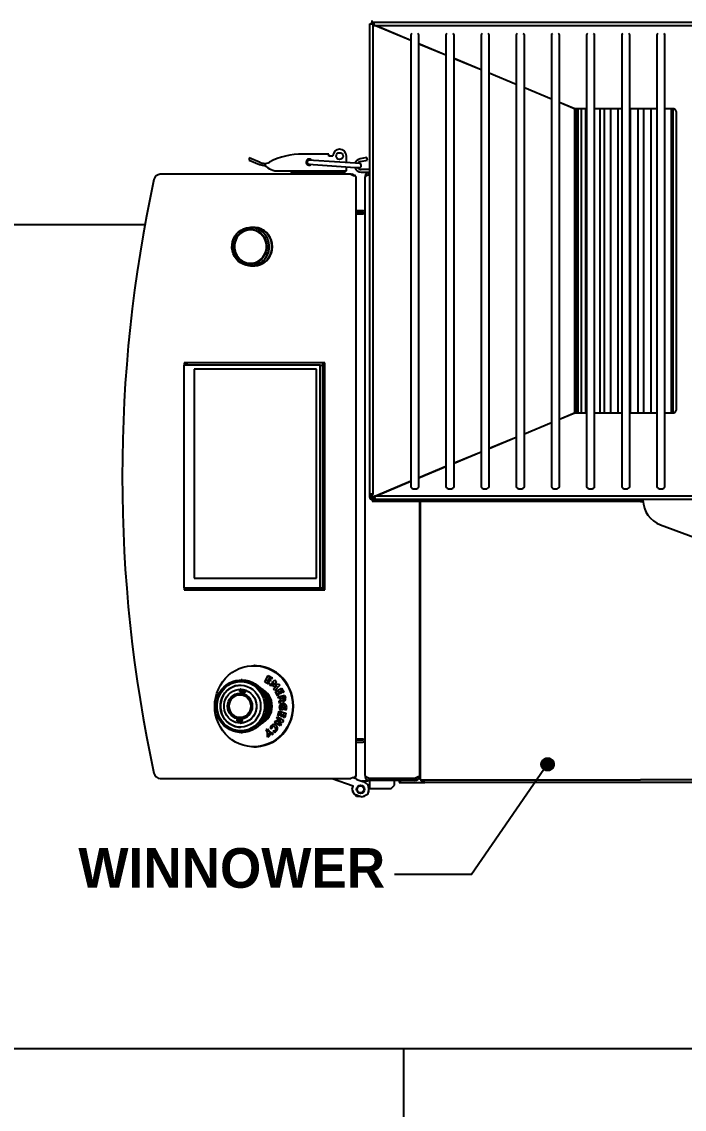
# Model space of a CAD drawing. Header units: millimetres. Extents: x 933584 to 974011, y 4545988 to 4553664.
# Drawn here: x 954609.2 to 954658.2, y 4549623.2 to 4549703.6 of the extents above; entities that cross this region are included whole.
import ezdxf

# ---------------------------------------------------------------- set-up
doc = ezdxf.new("R2010")
doc.units = ezdxf.units.MM
doc.linetypes.add('HIDDEN', pattern=[9.525, 6.35, -3.175])
doc.layers.get('0').update_dxf_attribs({"color": 255})
for name, color, linetype in [('0-HSL-SLD', 252, 'Continuous'), ('0-LNS-VLF', 11, 'Continuous'), ('0-TXT-NRS', 6, 'Continuous')]:
    doc.layers.add(name, color=color, linetype=linetype)
doc.styles.add('Century Gothic_B_3', font='GOTHICB.TTF', dxfattribs={"height": 4})

# ---------------------------------------------------------------- blocks, each defined once
blk = doc.blocks.new('cbxcbb')
at = {"layer": '0-HSL-SLD', "linetype": 'Continuous'}
for p, q in [((954550.502, 4547688.64), (954618.295, 4547688.64)), ((953983.846, 4547627.68), (954672.501, 4547627.68)), ((954637.44, 4547566.72), (954637.44, 4547627.68))]:
    blk.add_line(p, q, dxfattribs=at)

msp = doc.modelspace()

# ---------------------------------------------------------------- hatches: boundary and pattern name
at = {"layer": '0-LNS-VLF', "linetype": 'HIDDEN', "ltscale": 0.5}
h = msp.add_hatch(color=256, dxfattribs=at)
h.dxf.hatch_style = 1
edge = h.paths.add_edge_path()
edge.add_arc((954648.067, 4549648.704), 0.467, 0, 360)

# ---------------------------------------------------------------- linework, layer by layer
at = {"layer": '0-LNS-VLF', "ltscale": 0.5}
msp.add_lwpolyline([(954648.067, 4549648.704), (954642.439, 4549640.564), (954636.747, 4549640.564)], dxfattribs=at)
at = {"layer": '0-LNS-VLF', "linetype": 'HIDDEN', "ltscale": 0.5}
msp.add_circle((954648.067, 4549648.704), 0.467, dxfattribs=at)
at = {"layer": '0-TXT-NRS'}
for p, q in [((954635.038, 4549703.605), (954635.038, 4549703.485)), ((954635.038, 4549703.605), (954635.236, 4549703.605)), ((954635.097, 4549703.605), (954635.097, 4549703.729)), ((954635.236, 4549703.605), (954672.349, 4549703.605)), ((954634.892, 4549703.455), (954634.892, 4549668.455)), ((954634.892, 4549703.455), (954634.917, 4549703.455)), ((954634.917, 4549703.484), (954635.167, 4549703.484)), ((954634.917, 4549668.685), (954634.917, 4549703.484)), ((954635.038, 4549703.485), (954635.22, 4549703.485)), ((954635.097, 4549703.484), (954635.097, 4549703.485)), ((954635.167, 4549668.685), (954635.167, 4549703.484)), ((954635.22, 4549703.455), (954635.167, 4549703.455)), ((954635.223, 4549703.402), (954635.167, 4549703.426)), ((954635.167, 4549703.426), (954635.223, 4549703.402)), ((954635.236, 4549703.355), (954672.349, 4549703.355)), ((954637.947, 4549702.265), (954635.337, 4549703.355)), ((954635.337, 4549703.355), (954637.947, 4549702.267)), ((954636.782, 4549702.752), (954636.782, 4549702.753)), ((954637.947, 4549702.67), (954637.947, 4549669.239)), ((954638.547, 4549669.239), (954638.547, 4549702.67)), ((954638.547, 4549702.017), (954640.547, 4549701.184)), ((954640.547, 4549701.18), (954638.547, 4549702.015)), ((954638.582, 4549702.003), (954638.582, 4549702)), ((954638.587, 4549702.001), (954638.587, 4549701.998)), ((954638.647, 4549701.976), (954638.647, 4549701.973)), ((954640.547, 4549702.67), (954640.547, 4549669.239)), ((954641.147, 4549669.239), (954641.147, 4549702.67)), ((954643.147, 4549702.67), (954643.147, 4549669.239)), ((954643.747, 4549669.239), (954643.747, 4549702.67)), ((954645.747, 4549702.67), (954645.747, 4549669.239)), ((954646.347, 4549669.239), (954646.347, 4549702.67)), ((954648.347, 4549702.67), (954648.347, 4549669.239)), ((954648.947, 4549669.239), (954648.947, 4549702.67)), ((954650.947, 4549702.67), (954650.947, 4549669.239)), ((954651.547, 4549669.239), (954651.547, 4549702.67)), ((954653.547, 4549702.67), (954653.547, 4549669.239)), ((954654.147, 4549669.239), (954654.147, 4549702.67)), ((954656.147, 4549702.67), (954656.147, 4549669.239)), ((954656.747, 4549669.239), (954656.747, 4549702.67)), ((954641.147, 4549700.934), (954643.147, 4549700.101)), ((954643.147, 4549700.095), (954641.147, 4549700.93)), ((954642.087, 4549700.542), (954642.087, 4549700.537)), ((954642.337, 4549700.433), (954642.337, 4549700.438)), ((954643.747, 4549699.851), (954645.747, 4549699.017)), ((954645.747, 4549699.01), (954643.747, 4549699.845)), ((954646.347, 4549698.767), (954648.347, 4549697.934)), ((954648.347, 4549697.925), (954646.347, 4549698.759)), ((954648.947, 4549697.684), (954650.097, 4549697.205)), ((954650.072, 4549697.205), (954648.947, 4549697.674)), ((954649.851, 4549697.297), (954649.854, 4549697.306)), ((954649.868, 4549697.3), (954649.868, 4549697.29)), ((954649.906, 4549697.274), (954649.906, 4549697.285)), ((954650.004, 4549697.233), (954650.004, 4549697.243)), ((954650.072, 4549674.705), (954650.072, 4549697.205)), ((954650.947, 4549697.205), (954650.097, 4549697.205)), ((954650.158, 4549697.205), (954650.158, 4549674.705)), ((954650.316, 4549674.705), (954650.316, 4549697.205)), ((954650.564, 4549674.705), (954650.564, 4549697.205)), ((954650.862, 4549697.205), (954650.862, 4549674.705)), ((954653.547, 4549697.205), (954651.547, 4549697.205)), ((954651.922, 4549697.205), (954651.922, 4549674.705)), ((954652.272, 4549674.705), (954652.272, 4549697.205)), ((954652.749, 4549674.705), (954652.749, 4549697.205)), ((954653.253, 4549697.205), (954653.253, 4549674.705)), ((954656.147, 4549697.205), (954654.147, 4549697.205)), ((954654.198, 4549674.705), (954654.198, 4549697.205)), ((954654.746, 4549697.205), (954654.746, 4549674.705)), ((954655.178, 4549674.705), (954655.178, 4549697.205)), ((954655.732, 4549674.705), (954655.732, 4549697.205)), ((954657.288, 4549697.205), (954656.747, 4549697.205)), ((954657.229, 4549674.705), (954657.229, 4549697.205)), ((954657.364, 4549674.716), (954657.364, 4549697.195)), ((954657.597, 4549674.935), (954657.597, 4549696.974)), ((954631.888, 4549693.855), (954629.959, 4549693.855)), ((954631.888, 4549693.705), (954631.888, 4549693.855)), ((954625.988, 4549693.576), (954625.988, 4549693.413)), ((954626.812, 4549693.226), (954625.988, 4549693.576)), ((954625.988, 4549693.413), (954626.754, 4549693.088)), ((954630.428, 4549693.105), (954630.727, 4549693.084)), ((954630.748, 4549693.383), (954630.449, 4549693.404)), ((954630.727, 4549693.084), (954633.829, 4549692.867)), ((954633.85, 4549693.167), (954630.748, 4549693.383)), ((954632.188, 4549693.705), (954631.888, 4549693.705)), ((954633.188, 4549693.213), (954633.188, 4549693.705)), ((954634.149, 4549693.146), (954633.85, 4549693.167)), ((954634.703, 4549693.586), (954634.202, 4549693.497)), ((954634.236, 4549693.3), (954634.738, 4549693.389)), ((954634.738, 4549693.389), (954634.703, 4549693.586)), ((954633.504, 4549692.355), (954619.426, 4549692.355)), ((954627.511, 4549692.766), (954627.751, 4549692.666)), ((954628.058, 4549692.605), (954633.188, 4549692.605)), ((954629.088, 4549692.605), (954629.088, 4549692.505)), ((954629.088, 4549692.505), (954632.988, 4549692.505)), ((954633.188, 4549692.605), (954633.188, 4549692.912)), ((954633.546, 4549692.355), (954633.504, 4549692.355)), ((954633.546, 4549692.355), (954633.587, 4549692.355)), ((954633.546, 4549692.355), (954633.586, 4549692.326)), ((954633.829, 4549692.867), (954634.128, 4549692.846)), ((954634.892, 4549692.705), (954634.288, 4549692.705)), ((954634.288, 4549692.505), (954634.887, 4549692.505)), ((954634.887, 4549692.355), (954634.887, 4549692.505)), ((954634.892, 4549692.505), (954634.887, 4549692.505)), ((954634.892, 4549692.355), (954634.887, 4549692.355)), ((954634.892, 4549692.348), (954634.887, 4549692.348)), ((954633.855, 4549692.205), (954633.887, 4549692.205)), ((954633.887, 4549692.156), (954633.887, 4549692.205)), ((954633.887, 4549692.156), (954633.887, 4549647.854)), ((954634.587, 4549692.205), (954634.631, 4549692.205)), ((954634.587, 4549692.205), (954634.587, 4549692.134)), ((954634.587, 4549647.875), (954634.587, 4549692.134)), ((954634.437, 4549689.655), (954633.887, 4549689.655)), ((954634.437, 4549689.505), (954633.887, 4549689.505)), ((954633.887, 4549689.434), (954634.437, 4549689.434)), ((954634.587, 4549689.434), (954634.437, 4549689.434)), ((954626.318, 4549688.43), (954626.093, 4549688.43)), ((954626.093, 4549685.58), (954626.318, 4549685.58)), ((954621.161, 4549678.24), (954621.161, 4549661.77)), ((954631.254, 4549678.24), (954621.161, 4549678.24)), ((954631.582, 4549678.405), (954621.2, 4549678.405)), ((954621.2, 4549678.405), (954621.2, 4549678.24)), ((954621.242, 4549678.405), (954621.242, 4549678.24)), ((954621.251, 4549678.405), (954621.251, 4549678.24)), ((954621.386, 4549678.405), (954621.386, 4549678.24)), ((954621.93, 4549677.94), (954621.93, 4549662.47)), ((954630.966, 4549677.94), (954621.93, 4549677.94)), ((954621.933, 4549677.94), (954621.933, 4549662.47)), ((954630.966, 4549662.47), (954630.966, 4549677.94)), ((954631.254, 4549661.77), (954631.254, 4549678.24)), ((954631.254, 4549678.24), (954631.447, 4549678.24)), ((954631.447, 4549661.77), (954631.447, 4549678.24)), ((954631.479, 4549661.605), (954631.479, 4549678.405)), ((954631.507, 4549661.605), (954631.507, 4549678.405)), ((954631.52, 4549661.605), (954631.52, 4549678.405)), ((954631.582, 4549661.605), (954631.582, 4549678.405)), ((954648.947, 4549674.235), (954650.072, 4549674.705)), ((954650.097, 4549674.705), (954648.947, 4549674.226)), ((954649.854, 4549674.603), (954649.851, 4549674.613)), ((954649.868, 4549674.62), (954649.868, 4549674.609)), ((954649.906, 4549674.625), (954649.906, 4549674.635)), ((954650.004, 4549674.666), (954650.004, 4549674.676)), ((954650.097, 4549674.705), (954650.947, 4549674.705)), ((954651.547, 4549674.705), (954653.547, 4549674.705)), ((954654.147, 4549674.705), (954656.147, 4549674.705)), ((954656.747, 4549674.705), (954657.288, 4549674.705)), ((954646.347, 4549673.15), (954648.347, 4549673.985)), ((954648.347, 4549673.976), (954646.347, 4549673.142)), ((954643.747, 4549672.065), (954645.747, 4549672.9)), ((954645.747, 4549672.892), (954643.747, 4549672.059)), ((954641.147, 4549670.98), (954643.147, 4549671.815)), ((954643.147, 4549671.809), (954641.147, 4549670.976)), ((954642.087, 4549671.372), (954642.087, 4549671.367)), ((954642.337, 4549671.471), (954642.337, 4549671.476)), ((954638.547, 4549669.895), (954640.547, 4549670.729)), ((954640.547, 4549670.726), (954638.547, 4549669.892)), ((954638.587, 4549669.911), (954638.587, 4549669.909)), ((954638.647, 4549669.936), (954638.647, 4549669.934)), ((954635.337, 4549668.555), (954637.947, 4549669.644)), ((954637.947, 4549669.642), (954635.337, 4549668.555)), ((954634.892, 4549668.455), (954634.918, 4549668.455)), ((954635.167, 4549668.685), (954634.917, 4549668.685)), ((954634.917, 4549668.475), (954634.917, 4549668.685)), ((954635.037, 4549668.475), (954635.037, 4549668.685)), ((954635.037, 4549668.665), (954635.047, 4549668.665)), ((954635.041, 4549668.455), (954635.097, 4549668.455)), ((954635.047, 4549668.665), (954635.047, 4549668.685)), ((954635.047, 4549668.665), (954635.167, 4549668.665)), ((954635.087, 4549668.425), (954635.087, 4549668.305)), ((954635.279, 4549668.425), (954635.087, 4549668.425)), ((954635.295, 4549668.305), (954635.087, 4549668.305)), ((954635.097, 4549668.665), (954635.097, 4549668.455)), ((954635.097, 4549668.455), (954635.277, 4549668.53)), ((954635.277, 4549668.53), (954635.097, 4549668.455)), ((954635.097, 4549668.455), (954635.097, 4549668.425)), ((954635.097, 4549668.455), (954635.277, 4549668.455)), ((954635.097, 4549668.305), (954635.097, 4549668.181)), ((954635.097, 4549668.181), (954655.121, 4549668.181)), ((954635.167, 4549668.665), (954635.167, 4549668.685)), ((954635.277, 4549668.435), (954635.277, 4549668.555)), ((954635.295, 4549668.555), (954635.277, 4549668.555)), ((954635.279, 4549668.435), (954635.277, 4549668.435)), ((954635.277, 4549668.435), (954635.277, 4549668.425)), ((954672.339, 4549668.555), (954635.295, 4549668.555)), ((954672.339, 4549668.305), (954635.295, 4549668.305)), ((954638.587, 4549668.181), (954638.587, 4549648.855)), ((954638.647, 4549668.181), (954638.647, 4549647.555)), ((954650.72, 4549668.155), (954650.531, 4549668.181)), ((954650.772, 4549668.155), (954650.585, 4549668.181)), ((954654.947, 4549668.155), (954650.72, 4549668.155)), ((954651.012, 4549668.181), (954651.012, 4549668.155)), ((954652.512, 4549668.155), (954652.512, 4549668.181)), ((954654.947, 4549668.155), (954655.123, 4549668.155)), ((954656.422, 4549666.429), (954661.157, 4549664.674)), ((954621.161, 4549661.77), (954631.254, 4549661.77)), ((954621.2, 4549661.77), (954621.2, 4549661.605)), ((954621.242, 4549661.77), (954621.242, 4549661.605)), ((954621.251, 4549661.77), (954621.251, 4549661.605)), ((954621.386, 4549661.77), (954621.386, 4549661.605)), ((954621.93, 4549662.47), (954630.966, 4549662.47)), ((954626.384, 4549661.605), (954626.384, 4549661.77)), ((954626.853, 4549661.605), (954626.853, 4549661.77)), ((954627.922, 4549661.77), (954627.922, 4549661.605)), ((954629.22, 4549661.605), (954629.22, 4549661.77)), ((954629.689, 4549661.605), (954629.689, 4549661.77)), ((954630.47, 4549661.77), (954630.47, 4549661.605)), ((954631.254, 4549661.77), (954631.447, 4549661.77)), ((954621.2, 4549661.605), (954631.582, 4549661.605)), ((954626.391, 4549656.005), (954626.336, 4549656.005)), ((954627.151, 4549654.81), (954627.409, 4549655.274)), ((954627.154, 4549654.81), (954627.411, 4549655.273)), ((954627.409, 4549655.274), (954627.711, 4549655.093)), ((954625.47, 4549654.945), (954625.399, 4549654.945)), ((954627.453, 4549654.629), (954627.151, 4549654.81)), ((954627.151, 4549654.81), (954627.154, 4549654.81)), ((954627.454, 4549654.63), (954627.154, 4549654.81)), ((954627.376, 4549654.948), (954627.312, 4549654.832)), ((954627.312, 4549654.832), (954627.502, 4549654.717)), ((954627.553, 4549654.841), (954627.376, 4549654.948)), ((954627.376, 4549654.948), (954627.379, 4549654.948)), ((954627.554, 4549654.843), (954627.379, 4549654.948)), ((954627.471, 4549655.119), (954627.425, 4549655.037)), ((954627.425, 4549655.037), (954627.603, 4549654.93)), ((954627.502, 4549654.717), (954627.453, 4549654.629)), ((954627.661, 4549655.004), (954627.471, 4549655.119)), ((954627.471, 4549655.119), (954627.474, 4549655.119)), ((954627.662, 4549655.006), (954627.474, 4549655.119)), ((954627.517, 4549654.572), (954627.892, 4549654.949)), ((954627.6, 4549654.483), (954627.517, 4549654.572)), ((954627.517, 4549654.572), (954627.52, 4549654.572)), ((954627.52, 4549654.572), (954627.893, 4549654.947)), ((954627.602, 4549654.484), (954627.52, 4549654.572)), ((954627.603, 4549654.93), (954627.553, 4549654.841)), ((954627.847, 4549654.732), (954627.6, 4549654.483)), ((954627.711, 4549655.093), (954627.661, 4549655.004)), ((954627.753, 4549654.497), (954627.847, 4549654.732)), ((954627.816, 4549654.429), (954627.753, 4549654.497)), ((954627.753, 4549654.497), (954627.755, 4549654.497)), ((954627.755, 4549654.497), (954627.85, 4549654.732)), ((954627.818, 4549654.43), (954627.755, 4549654.497)), ((954627.797, 4549654.271), (954628.044, 4549654.52)), ((954627.8, 4549654.271), (954628.047, 4549654.52)), ((954628.044, 4549654.52), (954627.816, 4549654.429)), ((954627.847, 4549654.732), (954627.85, 4549654.732)), ((954628.261, 4549654.553), (954627.886, 4549654.175)), ((954627.994, 4549654.839), (954627.889, 4549654.563)), ((954627.889, 4549654.563), (954628.157, 4549654.664)), ((954627.889, 4549654.563), (954627.892, 4549654.563)), ((954627.892, 4549654.949), (954627.994, 4549654.839)), ((954627.892, 4549654.563), (954628.158, 4549654.663)), ((954628.044, 4549654.52), (954628.047, 4549654.52)), ((954628.157, 4549654.664), (954628.261, 4549654.553)), ((954625.273, 4549654.207), (954625.284, 4549654.088)), ((954625.297, 4549654.088), (954625.284, 4549654.088)), ((954625.32, 4549653.955), (954625.312, 4549653.955)), ((954625.347, 4549654.255), (954625.336, 4549654.255)), ((954625.397, 4549654.213), (954625.383, 4549654.213)), ((954625.592, 4549654.019), (954625.736, 4549654.09)), ((954625.602, 4549654.068), (954625.592, 4549654.019)), ((954625.603, 4549654.019), (954625.592, 4549654.019)), ((954625.736, 4549654.09), (954625.628, 4549654.185)), ((954625.628, 4549654.185), (954625.642, 4549654.185)), ((954625.75, 4549654.09), (954625.642, 4549654.185)), ((954625.659, 4549654.045), (954625.75, 4549654.09)), ((954625.736, 4549654.09), (954625.75, 4549654.09)), ((954627.886, 4549654.175), (954627.797, 4549654.271)), ((954627.797, 4549654.271), (954627.8, 4549654.271)), ((954627.888, 4549654.177), (954627.8, 4549654.271)), ((954627.941, 4549654.096), (954628.394, 4549654.35)), ((954628.103, 4549653.782), (954627.941, 4549654.096)), ((954627.941, 4549654.096), (954627.943, 4549654.096)), ((954627.943, 4549654.096), (954628.394, 4549654.349)), ((954628.105, 4549653.783), (954627.943, 4549654.096)), ((954628.204, 4549654.094), (954628.086, 4549654.028)), ((954628.086, 4549654.028), (954628.188, 4549653.83)), ((954628.188, 4549653.83), (954628.103, 4549653.782)), ((954628.134, 4549653.693), (954628.633, 4549653.824)), ((954628.166, 4549653.563), (954628.134, 4549653.693)), ((954628.134, 4549653.693), (954628.137, 4549653.693)), ((954628.137, 4549653.693), (954628.633, 4549653.824)), ((954628.168, 4549653.564), (954628.137, 4549653.693)), ((954628.3, 4549653.91), (954628.204, 4549654.094)), ((954628.204, 4549654.094), (954628.207, 4549654.094)), ((954628.302, 4549653.911), (954628.207, 4549654.094)), ((954628.368, 4549654.186), (954628.29, 4549654.142)), ((954628.29, 4549654.142), (954628.385, 4549653.958)), ((954628.385, 4549653.958), (954628.3, 4549653.91)), ((954628.471, 4549653.988), (954628.368, 4549654.186)), ((954628.368, 4549654.186), (954628.371, 4549654.186)), ((954628.473, 4549653.989), (954628.371, 4549654.186)), ((954628.394, 4549654.35), (954628.556, 4549654.036)), ((954628.441, 4549653.636), (954628.573, 4549653.67)), ((954628.45, 4549653.6), (954628.441, 4549653.636)), ((954628.556, 4549654.036), (954628.471, 4549653.988)), ((954628.583, 4549653.628), (954628.573, 4549653.67)), ((954628.575, 4549653.67), (954628.573, 4549653.67)), ((954628.575, 4549653.67), (954628.586, 4549653.628)), ((954628.633, 4549653.824), (954628.684, 4549653.616)), ((954628.349, 4549653.612), (954628.166, 4549653.563)), ((954628.212, 4549653.371), (954628.361, 4549653.563)), ((954628.25, 4549653.215), (954628.212, 4549653.371)), ((954628.212, 4549653.371), (954628.215, 4549653.371)), ((954628.215, 4549653.371), (954628.364, 4549653.563)), ((954628.252, 4549653.218), (954628.215, 4549653.371)), ((954628.226, 4549652.934), (954628.229, 4549652.934)), ((954628.421, 4549653.445), (954628.25, 4549653.215)), ((954628.318, 4549652.862), (954628.422, 4549652.86)), ((954628.361, 4549653.563), (954628.349, 4549653.612)), ((954628.349, 4549653.612), (954628.352, 4549653.612)), ((954628.364, 4549653.563), (954628.352, 4549653.612)), ((954628.361, 4549653.563), (954628.364, 4549653.563)), ((954628.421, 4549653.445), (954628.424, 4549653.445)), ((954628.422, 4549652.86), (954628.424, 4549652.962)), ((954628.422, 4549652.86), (954628.424, 4549652.86)), ((954628.424, 4549652.962), (954628.522, 4549652.96)), ((954628.427, 4549652.962), (954628.424, 4549652.86)), ((954628.502, 4549653.063), (954628.505, 4549653.063)), ((954628.522, 4549652.96), (954628.517, 4549652.728)), ((954628.519, 4549653.515), (954628.521, 4549653.515)), ((954628.549, 4549653.518), (954628.546, 4549653.518)), ((954628.594, 4549653.563), (954628.591, 4549653.563)), ((954628.631, 4549653.014), (954628.634, 4549653.014)), ((954628.672, 4549652.901), (954628.675, 4549652.901)), ((954625.166, 4549652.067), (954625.03, 4549652)), ((954625.164, 4549652.022), (954625.173, 4549652.066)), ((954625.172, 4549652.022), (954625.164, 4549652.022)), ((954625.312, 4549652.055), (954625.32, 4549652.055)), ((954628.031, 4549652.098), (954628.091, 4549652.207)), ((954628.342, 4549651.91), (954628.031, 4549652.098)), ((954628.031, 4549652.098), (954628.033, 4549652.098)), ((954628.033, 4549652.098), (954628.094, 4549652.206)), ((954628.345, 4549651.91), (954628.033, 4549652.098)), ((954628.091, 4549652.207), (954628.538, 4549651.938)), ((954628.126, 4549652.285), (954628.219, 4549652.634)), ((954628.218, 4549652.259), (954628.126, 4549652.285)), ((954628.126, 4549652.285), (954628.129, 4549652.285)), ((954628.129, 4549652.285), (954628.222, 4549652.633)), ((954628.218, 4549652.259), (954628.129, 4549652.285)), ((954628.277, 4549652.477), (954628.218, 4549652.259)), ((954628.219, 4549652.634), (954628.718, 4549652.489)), ((954628.517, 4549652.728), (954628.262, 4549652.734)), ((954628.262, 4549652.734), (954628.265, 4549652.734)), ((954628.517, 4549652.728), (954628.265, 4549652.734)), ((954628.408, 4549652.439), (954628.277, 4549652.477)), ((954628.277, 4549652.477), (954628.279, 4549652.477)), ((954628.411, 4549652.439), (954628.279, 4549652.477)), ((954628.355, 4549652.241), (954628.408, 4549652.439)), ((954628.447, 4549652.214), (954628.355, 4549652.241)), ((954628.355, 4549652.241), (954628.357, 4549652.241)), ((954628.357, 4549652.241), (954628.411, 4549652.439)), ((954628.447, 4549652.215), (954628.357, 4549652.241)), ((954628.408, 4549652.439), (954628.411, 4549652.439)), ((954628.5, 4549652.412), (954628.447, 4549652.214)), ((954628.592, 4549652.385), (954628.5, 4549652.412)), ((954628.5, 4549652.412), (954628.503, 4549652.412)), ((954628.594, 4549652.385), (954628.503, 4549652.412)), ((954628.533, 4549652.167), (954628.592, 4549652.385)), ((954628.625, 4549652.14), (954628.533, 4549652.167)), ((954628.533, 4549652.167), (954628.536, 4549652.167)), ((954628.536, 4549652.167), (954628.594, 4549652.385)), ((954628.625, 4549652.141), (954628.536, 4549652.167)), ((954628.592, 4549652.385), (954628.594, 4549652.385)), ((954628.603, 4549652.726), (954628.603, 4549652.738)), ((954628.603, 4549652.738), (954628.606, 4549652.738)), ((954628.722, 4549652.723), (954628.603, 4549652.726)), ((954628.603, 4549652.726), (954628.605, 4549652.726)), ((954628.605, 4549652.726), (954628.606, 4549652.738)), ((954628.724, 4549652.723), (954628.605, 4549652.726)), ((954628.718, 4549652.489), (954628.625, 4549652.14)), ((954628.645, 4549652.8), (954628.647, 4549652.8)), ((954625.03, 4549652), (954625.138, 4549651.905)), ((954625.336, 4549651.755), (954625.347, 4549651.755)), ((954625.383, 4549651.877), (954625.397, 4549651.877)), ((954625.493, 4549651.883), (954625.482, 4549652.002)), ((954625.492, 4549652.002), (954625.482, 4549652.002)), ((954625.507, 4549651.883), (954625.493, 4549651.883)), ((954625.507, 4549651.883), (954625.503, 4549651.924)), ((954627.248, 4549651.26), (954627.359, 4549651.328)), ((954627.358, 4549651.066), (954627.248, 4549651.26)), ((954627.248, 4549651.26), (954627.25, 4549651.26)), ((954627.25, 4549651.26), (954627.36, 4549651.327)), ((954627.361, 4549651.066), (954627.25, 4549651.26)), ((954627.359, 4549651.328), (954627.466, 4549651.14)), ((954627.634, 4549651.319), (954627.549, 4549651.409)), ((954627.551, 4549651.409), (954627.549, 4549651.409)), ((954627.551, 4549651.409), (954627.636, 4549651.32)), ((954627.578, 4549651.483), (954627.581, 4549651.483)), ((954627.642, 4549651.327), (954627.634, 4549651.319)), ((954627.641, 4549651.569), (954627.644, 4549651.569)), ((954627.785, 4549651.517), (954627.788, 4549651.517)), ((954627.871, 4549651.811), (954627.935, 4549651.926)), ((954628.317, 4549651.542), (954627.871, 4549651.811)), ((954627.871, 4549651.811), (954627.873, 4549651.811)), ((954627.873, 4549651.811), (954627.937, 4549651.926)), ((954628.318, 4549651.543), (954627.873, 4549651.811)), ((954627.909, 4549651.454), (954627.911, 4549651.454)), ((954627.929, 4549651.231), (954627.932, 4549651.231)), ((954627.935, 4549651.926), (954628.342, 4549651.91)), ((954627.969, 4549651.328), (954627.971, 4549651.328)), ((954628.122, 4549651.805), (954628.378, 4549651.651)), ((954628.457, 4549651.794), (954628.122, 4549651.805)), ((954628.122, 4549651.805), (954628.125, 4549651.805)), ((954628.457, 4549651.794), (954628.125, 4549651.805)), ((954628.378, 4549651.651), (954628.317, 4549651.542)), ((954628.342, 4549651.91), (954628.345, 4549651.91)), ((954628.538, 4549651.938), (954628.457, 4549651.794)), ((954625.399, 4549651.065), (954625.47, 4549651.065)), ((954627.361, 4549650.702), (954627.358, 4549651.066)), ((954627.358, 4549651.066), (954627.361, 4549651.066)), ((954627.363, 4549650.704), (954627.361, 4549651.066)), ((954627.482, 4549650.777), (954627.361, 4549650.702)), ((954627.466, 4549651.14), (954627.781, 4549650.961)), ((954627.47, 4549651.001), (954627.482, 4549650.777)), ((954627.659, 4549650.886), (954627.47, 4549651.001)), ((954627.473, 4549651.001), (954627.47, 4549651.001)), ((954627.66, 4549650.887), (954627.473, 4549651.001)), ((954627.781, 4549650.961), (954627.659, 4549650.886)), ((954627.777, 4549651.169), (954627.786, 4549651.178)), ((954627.864, 4549651.078), (954627.777, 4549651.169)), ((954627.777, 4549651.169), (954627.78, 4549651.169)), ((954627.789, 4549651.178), (954627.78, 4549651.169)), ((954627.78, 4549651.169), (954627.867, 4549651.078)), ((954627.786, 4549651.178), (954627.789, 4549651.178)), ((954627.853, 4549651.189), (954627.856, 4549651.189)), ((954634.437, 4549650.575), (954633.887, 4549650.575)), ((954633.887, 4549650.505), (954634.437, 4549650.505)), ((954634.437, 4549650.575), (954634.587, 4549650.575)), ((954626.336, 4549650.005), (954626.391, 4549650.005)), ((954633.887, 4549650.355), (954634.437, 4549650.355)), ((954638.647, 4549648.915), (954638.587, 4549648.855)), ((954638.587, 4549648.855), (954638.647, 4549648.915)), ((954638.587, 4549648.855), (954638.587, 4549647.855)), ((954638.587, 4549648.855), (954638.647, 4549648.855)), ((954619.426, 4549647.655), (954633.504, 4549647.655)), ((954632.125, 4549647.633), (954632.115, 4549647.655)), ((954633.686, 4549647.097), (954632.125, 4549647.633)), ((954633.546, 4549647.655), (954633.504, 4549647.655)), ((954633.699, 4549647.727), (954633.833, 4549647.681)), ((954633.833, 4549647.681), (954633.83, 4549647.671)), ((954633.83, 4549647.671), (954633.959, 4549647.585)), ((954633.853, 4549647.805), (954633.887, 4549647.805)), ((954633.887, 4549647.805), (954633.887, 4549647.854)), ((954633.959, 4549647.585), (954634.479, 4549647.406)), ((954634.737, 4549647.455), (954634.337, 4549647.455)), ((954634.587, 4549647.875), (954634.587, 4549647.805)), ((954634.587, 4549647.805), (954634.629, 4549647.805)), ((954634.887, 4549647.495), (954634.737, 4549647.455)), ((954638.237, 4549647.662), (954634.887, 4549647.662)), ((954634.887, 4549647.655), (954634.887, 4549647.505)), ((954638.237, 4549647.655), (954634.887, 4549647.655)), ((954638.237, 4549647.505), (954634.887, 4549647.505)), ((954634.887, 4549647.505), (954634.887, 4549646.905)), ((954635.287, 4549647.655), (954635.287, 4549647.662)), ((954635.737, 4549647.655), (954635.737, 4549647.662)), ((954636.187, 4549647.655), (954636.187, 4549647.662)), ((954636.737, 4549647.155), (954636.737, 4549647.505)), ((954637.087, 4549647.662), (954637.087, 4549647.655)), ((954637.247, 4549647.515), (954637.087, 4549647.355)), ((954637.087, 4549647.355), (954637.247, 4549647.515)), ((954637.087, 4549647.505), (954637.087, 4549647.355)), ((954637.087, 4549647.355), (954638.987, 4549647.355)), ((954637.394, 4549647.662), (954637.387, 4549647.655)), ((954638.237, 4549647.505), (954638.237, 4549647.655)), ((954638.647, 4549647.555), (954654.947, 4549647.555)), ((954694.187, 4549647.355), (954638.987, 4549647.355)), ((954675.147, 4549647.555), (954654.947, 4549647.555)), ((954633.605, 4549646.861), (954633.686, 4549647.097)), ((954633.791, 4549646.479), (954633.605, 4549646.861)), ((954633.637, 4549646.794), (954633.637, 4549646.655)), ((954633.637, 4549646.655), (954633.77, 4549646.522)), ((954634.358, 4549646.284), (954633.791, 4549646.479)), ((954633.824, 4549646.468), (954633.937, 4549646.355)), ((954634.74, 4549646.471), (954634.358, 4549646.284)), ((954634.537, 4549646.355), (954634.57, 4549646.388)), ((954634.821, 4549646.707), (954634.74, 4549646.471)), ((954634.785, 4549646.603), (954634.837, 4549646.655)), ((954634.837, 4549646.655), (954634.837, 4549646.765)), ((954634.85, 4549646.905), (954634.887, 4549646.905)), ((954634.887, 4549646.905), (954636.487, 4549646.905)), ((954636.487, 4549646.905), (954636.737, 4549647.155)), ((954633.937, 4549646.355), (954634.154, 4549646.355)), ((954634.502, 4549646.355), (954634.537, 4549646.355))]:
    msp.add_line(p, q, dxfattribs=at)
for points in [[(954633.504, 4549692.355), (954633.611, 4549692.316), (954633.714, 4549692.278), (954633.801, 4549692.239), (954633.861, 4549692.2), (954633.887, 4549692.162), (954633.887, 4549692.156)], [(954633.887, 4549692.205), (954633.868, 4549692.239), (954633.815, 4549692.272), (954633.733, 4549692.306), (954633.633, 4549692.34), (954633.587, 4549692.355)], [(954633.68, 4549692.291), (954633.637, 4549692.322), (954633.587, 4549692.355)], [(954634.587, 4549692.134), (954634.607, 4549692.184), (954634.666, 4549692.235), (954634.754, 4549692.285), (954634.861, 4549692.336), (954634.887, 4549692.348)], [(954624.82, 4549686.478), (954624.757, 4549686.692), (954624.726, 4549686.913), (954624.729, 4549687.137), (954624.766, 4549687.357), (954624.835, 4549687.569), (954624.935, 4549687.767), (954625.064, 4549687.946), (954625.218, 4549688.101), (954625.394, 4549688.23), (954625.587, 4549688.329), (954625.792, 4549688.395), (954626.005, 4549688.427), (954626.22, 4549688.424), (954626.432, 4549688.386), (954626.635, 4549688.313), (954626.825, 4549688.209), (954626.997, 4549688.075), (954627.147, 4549687.915), (954627.271, 4549687.732), (954627.366, 4549687.531), (954627.429, 4549687.318), (954627.46, 4549687.096), (954627.457, 4549686.873), (954627.42, 4549686.652), (954627.351, 4549686.441), (954627.251, 4549686.243), (954627.122, 4549686.064), (954626.968, 4549685.908), (954626.792, 4549685.779), (954626.599, 4549685.681), (954626.394, 4549685.615), (954626.181, 4549685.583), (954625.966, 4549685.586), (954625.754, 4549685.624), (954625.551, 4549685.696), (954625.361, 4549685.8), (954625.189, 4549685.934), (954625.039, 4549686.095), (954624.915, 4549686.278), (954624.82, 4549686.478)], [(954627.225, 4549687.478), (954627.285, 4549687.27), (954627.311, 4549687.054), (954627.301, 4549686.838), (954627.257, 4549686.625), (954627.178, 4549686.424), (954627.068, 4549686.24), (954626.93, 4549686.077), (954626.767, 4549685.941), (954626.584, 4549685.836), (954626.387, 4549685.765), (954626.181, 4549685.729), (954625.972, 4549685.729), (954625.767, 4549685.767), (954625.57, 4549685.84), (954625.388, 4549685.947), (954625.226, 4549686.084), (954625.089, 4549686.247), (954624.98, 4549686.432), (954624.903, 4549686.634), (954624.86, 4549686.847), (954624.852, 4549687.064), (954624.879, 4549687.279), (954624.941, 4549687.486), (954625.035, 4549687.68), (954625.16, 4549687.854), (954625.311, 4549688.004), (954625.485, 4549688.125), (954625.675, 4549688.214), (954625.877, 4549688.268), (954626.086, 4549688.285), (954626.293, 4549688.266), (954626.495, 4549688.21), (954626.685, 4549688.12), (954626.858, 4549687.998), (954627.008, 4549687.847), (954627.131, 4549687.672), (954627.225, 4549687.478)], [(954624.965, 4549686.541), (954625.057, 4549686.351), (954625.178, 4549686.179), (954625.325, 4549686.031), (954625.494, 4549685.911), (954625.68, 4549685.823), (954625.878, 4549685.769), (954626.082, 4549685.75), (954626.286, 4549685.767), (954626.484, 4549685.82), (954626.671, 4549685.907), (954626.841, 4549686.025), (954626.989, 4549686.172), (954627.111, 4549686.343), (954627.204, 4549686.533), (954627.265, 4549686.736), (954627.292, 4549686.947), (954627.284, 4549687.16), (954627.241, 4549687.368), (954627.166, 4549687.566), (954627.059, 4549687.747), (954626.924, 4549687.908), (954626.766, 4549688.042), (954626.587, 4549688.146), (954626.395, 4549688.218), (954626.193, 4549688.255), (954625.988, 4549688.256), (954625.787, 4549688.22), (954625.593, 4549688.15), (954625.414, 4549688.047), (954625.255, 4549687.914), (954625.119, 4549687.755), (954625.011, 4549687.574), (954624.934, 4549687.377), (954624.89, 4549687.169), (954624.881, 4549686.956), (954624.906, 4549686.745), (954624.965, 4549686.541)], [(954627.196, 4549687.461), (954627.109, 4549687.645), (954626.989, 4549687.815), (954626.848, 4549687.958), (954626.681, 4549688.078), (954626.502, 4549688.164), (954626.306, 4549688.22), (954626.11, 4549688.24), (954625.908, 4549688.225), (954625.716, 4549688.176), (954625.53, 4549688.092), (954625.365, 4549687.98), (954625.216, 4549687.837), (954625.096, 4549687.674), (954625.001, 4549687.487), (954624.939, 4549687.293), (954624.909, 4549687.084), (954624.912, 4549686.879), (954624.95, 4549686.672), (954624.969, 4549686.61), (954624.99, 4549686.548)], [(954626.318, 4549685.58), (954626.406, 4549685.583), (954626.619, 4549685.615), (954626.824, 4549685.681), (954627.017, 4549685.779), (954627.193, 4549685.908), (954627.347, 4549686.064), (954627.476, 4549686.243), (954627.576, 4549686.441), (954627.645, 4549686.652), (954627.682, 4549686.873), (954627.685, 4549687.096), (954627.654, 4549687.318), (954627.591, 4549687.531), (954627.496, 4549687.732), (954627.372, 4549687.915), (954627.222, 4549688.075), (954627.05, 4549688.209), (954626.86, 4549688.313), (954626.657, 4549688.386), (954626.445, 4549688.424), (954626.318, 4549688.43)], [(954624.99, 4549686.548), (954625.078, 4549686.365), (954625.198, 4549686.194), (954625.339, 4549686.051), (954625.506, 4549685.932), (954625.685, 4549685.845), (954625.88, 4549685.79), (954626.077, 4549685.77), (954626.279, 4549685.785), (954626.471, 4549685.834), (954626.657, 4549685.918), (954626.822, 4549686.03), (954626.971, 4549686.173), (954627.091, 4549686.336), (954627.186, 4549686.522), (954627.248, 4549686.717), (954627.278, 4549686.926), (954627.274, 4549687.131), (954627.236, 4549687.338), (954627.218, 4549687.4), (954627.196, 4549687.461)], [(954629.22, 4549653.004), (954629.203, 4549652.68), (954629.152, 4549652.359), (954629.069, 4549652.047), (954628.953, 4549651.745), (954628.807, 4549651.458), (954628.631, 4549651.189), (954628.429, 4549650.941), (954628.202, 4549650.718), (954627.954, 4549650.521), (954627.686, 4549650.354), (954627.403, 4549650.218), (954627.107, 4549650.114), (954626.802, 4549650.044), (954626.492, 4549650.009), (954626.179, 4549650.009), (954625.869, 4549650.044), (954625.564, 4549650.114), (954625.268, 4549650.218), (954624.985, 4549650.354), (954624.717, 4549650.522), (954624.469, 4549650.719), (954624.242, 4549650.942), (954624.04, 4549651.19), (954623.865, 4549651.458), (954623.718, 4549651.745), (954623.603, 4549652.047), (954623.519, 4549652.36), (954623.469, 4549652.681), (954623.452, 4549653.005), (954623.469, 4549653.33), (954623.52, 4549653.65), (954623.603, 4549653.963), (954623.719, 4549654.265), (954623.865, 4549654.552), (954624.04, 4549654.821), (954624.243, 4549655.068), (954624.469, 4549655.292), (954624.718, 4549655.488), (954624.985, 4549655.655), (954625.269, 4549655.792), (954625.565, 4549655.896), (954625.87, 4549655.965), (954626.18, 4549656), (954626.492, 4549656), (954626.803, 4549655.965), (954627.108, 4549655.895), (954627.404, 4549655.792), (954627.687, 4549655.655), (954627.955, 4549655.488), (954628.203, 4549655.291), (954628.43, 4549655.068), (954628.632, 4549654.82), (954628.807, 4549654.551), (954628.953, 4549654.264), (954629.069, 4549653.962), (954629.152, 4549653.649), (954629.203, 4549653.329), (954629.22, 4549653.004)], [(954629.275, 4549653.004), (954629.258, 4549653.329), (954629.207, 4549653.649), (954629.124, 4549653.962), (954629.008, 4549654.264), (954628.862, 4549654.551), (954628.687, 4549654.82), (954628.485, 4549655.068), (954628.258, 4549655.291), (954628.01, 4549655.488), (954627.742, 4549655.655), (954627.459, 4549655.792), (954627.163, 4549655.895), (954626.858, 4549655.965), (954626.547, 4549656), (954626.391, 4549656.005)], [(954627.263, 4549653.005), (954627.246, 4549652.74), (954627.194, 4549652.481), (954627.109, 4549652.232), (954626.992, 4549651.997), (954626.845, 4549651.78), (954626.671, 4549651.587), (954626.474, 4549651.42), (954626.256, 4549651.282), (954626.023, 4549651.177), (954625.778, 4549651.105), (954625.526, 4549651.069), (954625.271, 4549651.069), (954625.019, 4549651.105), (954624.774, 4549651.177), (954624.54, 4549651.282), (954624.323, 4549651.42), (954624.126, 4549651.587), (954623.952, 4549651.781), (954623.805, 4549651.997), (954623.688, 4549652.232), (954623.603, 4549652.482), (954623.551, 4549652.741), (954623.534, 4549653.005), (954623.551, 4549653.269), (954623.603, 4549653.528), (954623.688, 4549653.778), (954623.805, 4549654.013), (954623.952, 4549654.229), (954624.126, 4549654.423), (954624.323, 4549654.59), (954624.541, 4549654.727), (954624.774, 4549654.833), (954625.019, 4549654.904), (954625.272, 4549654.94), (954625.526, 4549654.94), (954625.778, 4549654.904), (954626.023, 4549654.833), (954626.257, 4549654.727), (954626.474, 4549654.59), (954626.672, 4549654.422), (954626.845, 4549654.229), (954626.992, 4549654.013), (954627.109, 4549653.777), (954627.194, 4549653.528), (954627.246, 4549653.269), (954627.263, 4549653.005)], [(954625.378, 4549654.831), (954625.622, 4549654.813), (954625.862, 4549654.76), (954626.092, 4549654.673), (954626.308, 4549654.553), (954626.506, 4549654.403), (954626.682, 4549654.226), (954626.833, 4549654.026), (954626.956, 4549653.805), (954627.047, 4549653.569), (954627.106, 4549653.322), (954627.132, 4549653.068), (954627.123, 4549652.814), (954627.081, 4549652.563), (954627.005, 4549652.32), (954626.898, 4549652.092), (954626.761, 4549651.88), (954626.597, 4549651.691), (954626.409, 4549651.527), (954626.202, 4549651.392), (954625.978, 4549651.289), (954625.743, 4549651.219), (954625.5, 4549651.183), (954625.255, 4549651.183), (954625.013, 4549651.219), (954624.777, 4549651.289), (954624.553, 4549651.393), (954624.346, 4549651.528), (954624.158, 4549651.691), (954623.994, 4549651.881), (954623.857, 4549652.092), (954623.75, 4549652.321), (954623.675, 4549652.563), (954623.632, 4549652.814), (954623.623, 4549653.069), (954623.649, 4549653.322), (954623.708, 4549653.569), (954623.8, 4549653.805), (954623.923, 4549654.026), (954624.073, 4549654.227), (954624.25, 4549654.404), (954624.448, 4549654.554), (954624.664, 4549654.673), (954624.894, 4549654.76), (954625.134, 4549654.813), (954625.378, 4549654.831)], [(954626.845, 4549653.005), (954626.828, 4549652.768), (954626.776, 4549652.537), (954626.691, 4549652.317), (954626.574, 4549652.113), (954626.429, 4549651.93), (954626.259, 4549651.772), (954626.067, 4549651.643), (954625.859, 4549651.546), (954625.639, 4549651.483), (954625.412, 4549651.456), (954625.184, 4549651.465), (954624.96, 4549651.51), (954624.746, 4549651.59), (954624.545, 4549651.704), (954624.364, 4549651.848), (954624.206, 4549652.019), (954624.075, 4549652.213), (954623.973, 4549652.426), (954623.905, 4549652.652), (954623.87, 4549652.886), (954623.87, 4549653.124), (954623.905, 4549653.358), (954623.974, 4549653.584), (954624.075, 4549653.797), (954624.206, 4549653.991), (954624.364, 4549654.162), (954624.546, 4549654.306), (954624.746, 4549654.419), (954624.961, 4549654.499), (954625.185, 4549654.545), (954625.413, 4549654.554), (954625.639, 4549654.526), (954625.859, 4549654.463), (954626.067, 4549654.366), (954626.259, 4549654.237), (954626.429, 4549654.079), (954626.574, 4549653.896), (954626.691, 4549653.692), (954626.776, 4549653.472), (954626.828, 4549653.241), (954626.845, 4549653.005)], [(954625.367, 4549654.555), (954625.196, 4549654.545), (954624.972, 4549654.499), (954624.758, 4549654.419), (954624.557, 4549654.306), (954624.376, 4549654.162), (954624.218, 4549653.991), (954624.086, 4549653.797), (954623.985, 4549653.584), (954623.916, 4549653.358), (954623.881, 4549653.124), (954623.881, 4549652.886), (954623.916, 4549652.652), (954623.985, 4549652.426), (954624.086, 4549652.213), (954624.217, 4549652.019), (954624.375, 4549651.848), (954624.557, 4549651.704), (954624.757, 4549651.59), (954624.972, 4549651.51), (954625.196, 4549651.465), (954625.367, 4549651.455)], [(954625.47, 4549654.945), (954625.724, 4549654.927), (954625.974, 4549654.873), (954626.213, 4549654.784), (954626.439, 4549654.662), (954626.647, 4549654.509), (954626.833, 4549654.329), (954626.994, 4549654.123), (954627.126, 4549653.897), (954627.227, 4549653.654), (954627.296, 4549653.399), (954627.331, 4549653.137), (954627.331, 4549652.872), (954627.296, 4549652.61), (954627.227, 4549652.355), (954627.126, 4549652.112), (954626.994, 4549651.886), (954626.833, 4549651.68), (954626.647, 4549651.5), (954626.439, 4549651.347), (954626.213, 4549651.225), (954625.973, 4549651.137), (954625.724, 4549651.083), (954625.47, 4549651.065)], [(954626.537, 4549653.005), (954626.52, 4549652.793), (954626.468, 4549652.588), (954626.385, 4549652.395), (954626.27, 4549652.219), (954626.129, 4549652.066), (954625.965, 4549651.94), (954625.783, 4549651.845), (954625.589, 4549651.783), (954625.386, 4549651.756), (954625.183, 4549651.765), (954624.984, 4549651.81), (954624.795, 4549651.889), (954624.621, 4549652), (954624.468, 4549652.14), (954624.34, 4549652.305), (954624.241, 4549652.49), (954624.173, 4549652.69), (954624.138, 4549652.899), (954624.138, 4549653.111), (954624.173, 4549653.32), (954624.241, 4549653.52), (954624.34, 4549653.705), (954624.468, 4549653.87), (954624.621, 4549654.01), (954624.795, 4549654.121), (954624.984, 4549654.2), (954625.183, 4549654.245), (954625.387, 4549654.254), (954625.589, 4549654.227), (954625.784, 4549654.165), (954625.966, 4549654.069), (954626.13, 4549653.943), (954626.271, 4549653.79), (954626.385, 4549653.614), (954626.469, 4549653.421), (954626.52, 4549653.216), (954626.537, 4549653.005)], [(954626.225, 4549653.005), (954626.208, 4549652.819), (954626.156, 4549652.641), (954626.071, 4549652.477), (954625.958, 4549652.333), (954625.819, 4549652.215), (954625.661, 4549652.127), (954625.49, 4549652.073), (954625.312, 4549652.055), (954625.134, 4549652.073), (954624.962, 4549652.127), (954624.804, 4549652.215), (954624.666, 4549652.333), (954624.553, 4549652.477), (954624.468, 4549652.641), (954624.416, 4549652.82), (954624.399, 4549653.005), (954624.416, 4549653.19), (954624.468, 4549653.368), (954624.553, 4549653.533), (954624.666, 4549653.677), (954624.805, 4549653.795), (954624.963, 4549653.883), (954625.134, 4549653.937), (954625.312, 4549653.955), (954625.49, 4549653.937), (954625.661, 4549653.882), (954625.819, 4549653.795), (954625.958, 4549653.676), (954626.071, 4549653.532), (954626.156, 4549653.368), (954626.208, 4549653.19), (954626.225, 4549653.005)], [(954626.125, 4549653.005), (954626.107, 4549652.828), (954626.054, 4549652.659), (954625.969, 4549652.505), (954625.854, 4549652.373), (954625.716, 4549652.269), (954625.56, 4549652.196), (954625.393, 4549652.159), (954625.222, 4549652.159), (954625.055, 4549652.196), (954624.899, 4549652.269), (954624.761, 4549652.373), (954624.647, 4549652.505), (954624.561, 4549652.659), (954624.509, 4549652.828), (954624.491, 4549653.005), (954624.509, 4549653.182), (954624.561, 4549653.351), (954624.647, 4549653.504), (954624.761, 4549653.637), (954624.899, 4549653.741), (954625.055, 4549653.813), (954625.222, 4549653.85), (954625.393, 4549653.85), (954625.56, 4549653.813), (954625.716, 4549653.741), (954625.855, 4549653.636), (954625.969, 4549653.504), (954626.054, 4549653.35), (954626.107, 4549653.181), (954626.125, 4549653.005)], [(954625.347, 4549654.255), (954625.55, 4549654.237), (954625.747, 4549654.183), (954625.933, 4549654.096), (954626.102, 4549653.977), (954626.249, 4549653.831), (954626.37, 4549653.66), (954626.462, 4549653.471), (954626.522, 4549653.268), (954626.547, 4549653.058), (954626.539, 4549652.846), (954626.496, 4549652.639), (954626.42, 4549652.442), (954626.313, 4549652.261), (954626.178, 4549652.102), (954626.02, 4549651.969), (954625.842, 4549651.866), (954625.649, 4549651.795), (954625.449, 4549651.759), (954625.347, 4549651.755)], [(954626.391, 4549650.005), (954626.547, 4549650.009), (954626.857, 4549650.044), (954627.162, 4549650.114), (954627.458, 4549650.218), (954627.741, 4549650.354), (954628.009, 4549650.521), (954628.258, 4549650.718), (954628.484, 4549650.941), (954628.687, 4549651.189), (954628.862, 4549651.458), (954629.008, 4549651.745), (954629.124, 4549652.047), (954629.207, 4549652.359), (954629.258, 4549652.68), (954629.275, 4549653.004)], [(954628.549, 4549653.518), (954628.53, 4549653.515), (954628.522, 4549653.515)], [(954633.887, 4549647.854), (954633.868, 4549647.815), (954633.813, 4549647.777), (954633.73, 4549647.738), (954633.628, 4549647.7), (954633.521, 4549647.661), (954633.504, 4549647.655)], [(954633.585, 4549647.683), (954633.573, 4549647.675), (954633.546, 4549647.655)], [(954634.887, 4549647.662), (954634.778, 4549647.712), (954634.684, 4549647.763), (954634.618, 4549647.813), (954634.588, 4549647.863), (954634.587, 4549647.875)], [(954638.587, 4549647.855), (954638.565, 4549647.811), (954638.501, 4549647.767), (954638.404, 4549647.723), (954638.286, 4549647.679), (954638.237, 4549647.662)], [(954633.673, 4549647.101), (954633.648, 4549647.012), (954633.64, 4549646.964)]]:
    msp.add_lwpolyline(points, dxfattribs=at)
for centre, radius in [((954632.688, 4549693.705), 0.25), ((954634.237, 4549646.855), 0.3), ((954634.237, 4549646.855), 0.25)]:
    msp.add_circle(centre, radius, dxfattribs=at)
for centre, radius, start, end in [((954635.612, 4549703.48), 0.396, 161.57562, 198.42438), ((954652.994, 4549703.656), 2.124, 358.60916, 359.9583), ((954657.328, 4549696.936), 0.271, 7.98885, 98.47524), ((954629.959, 4549688.505), 5.35, 90, 117.4473), ((954632.688, 4549693.705), 0.5, 0, 180), ((954627.125, 4549693.963), 0.95, 247, 273.71612), ((954627.125, 4549693.963), 0.8, 247, 267.87906), ((954627.125, 4549693.963), 0.8, 267.87906, 297.4473), ((954627.818, 4549693.505), 0.8, 205.28726, 247.38014), ((954630.438, 4549693.255), 0.225, 37.81032, 314.18969), ((954630.438, 4549693.255), 0.15, 86, 266), ((954634.288, 4549693.005), 0.5, 100.01229, 160.83158), ((954634.288, 4549693.005), 0.3, 100.01229, 150.14499), ((954634.138, 4549692.996), 0.15, 356, 86), ((954619.433, 4549691.869), 0.485, 90.82994, 168.70211), ((954628.058, 4549693.405), 0.8, 247.38014, 270), ((954632.988, 4549692.705), 0.2, 270, 330), ((954634.288, 4549693.005), 0.5, 195.77594, 270), ((954634.288, 4549693.005), 0.3, 210.32627, 270), ((954634.138, 4549692.996), 0.15, 266, 356), ((954634.887, 4549692.205), 0.3, 90, 180), ((954634.877, 4549692.23), 0.125, 85.56043, 150.25532), ((954720.526, 4549670.005), 103.916, 167.80015, 192.19985), ((954634.437, 4549689.805), 0.15, 270, 0), ((954634.437, 4549689.805), 0.3, 270, 300), ((954626.129, 4549687.012), 1.249, 91.62319, 202.14899), ((954626.3, 4549687.005), 1.426, 284.3213, 75.03506), ((954626.104, 4549686.955), 1.206, 200.09424, 269.47177), ((954657.33, 4549674.971), 0.269, 261.09743, 352.43848), ((954635.087, 4549668.475), 0.17, 180, 270), ((954635.087, 4549668.475), 0.05, 180, 270), ((954635.67, 4549668.43), 0.396, 161.57562, 198.42438), ((954652.994, 4549668.253), 2.124, 0.0417, 1.39084), ((954657.117, 4549668.305), 2, 181.43254, 249.65924), ((954625.342, 4549653.005), 0.85, 91.76426, 268.23574), ((954625.383, 4549653.132), 1.08, 76.89174, 95.86785), ((954625.383, 4549653.123), 0.969, 76.92342, 95.86789), ((954625.303, 4549653.024), 0.931, 358.7913, 88.93817), ((954625.397, 4549653.132), 1.081, 76.89525, 89.99514), ((954626.267, 4549653.005), 1.431, 293.99656, 66.00353), ((954626.135, 4549653.017), 1.438, 359.5032, 56.66746), ((954626.099, 4549653.01), 1.381, 359.77539, 44.63389), ((954628.41, 4549653.574), 0.181, 356.52355, 17.21026), ((954628.399, 4549653.573), 0.195, 357.24884, 16.48497), ((954625.301, 4549652.987), 0.932, 271.1536, 1.10204), ((954626.128, 4549652.996), 1.445, 303.47278, 0.34208), ((954626.098, 4549653), 1.383, 315.39854, 0.1778), ((954628.479, 4549652.947), 0.254, 84.10982, 182.98994), ((954628.801, 4549652.934), 0.575, 179.95923, 200.35046), ((954628.482, 4549652.947), 0.254, 84.10982, 182.98994), ((954628.804, 4549652.934), 0.575, 179.95923, 200.35046), ((954628.483, 4549652.898), 0.166, 83.45102, 180.97346), ((954628.633, 4549652.886), 0.315, 178.21642, 184.24818), ((954628.55, 4549653.538), 0.159, 215.80928, 286.241), ((954628.553, 4549653.538), 0.159, 215.80928, 286.241), ((954628.577, 4549653.617), 0.128, 187.74405, 224.17896), ((954628.524, 4549653.577), 0.0625, 231.39963, 290.72938), ((954628.51, 4549652.887), 0.176, 46.21854, 92.50446), ((954628.514, 4549652.941), 0.258, 354.39306, 91.86713), ((954628.512, 4549652.887), 0.176, 46.21854, 92.50446), ((954628.537, 4549653.572), 0.0548, 280.07718, 350.83592), ((954628.539, 4549653.573), 0.0556, 280.64275, 350.27035), ((954628.566, 4549653.511), 0.129, 282.73928, 343.60523), ((954628.516, 4549652.909), 0.157, 357.1238, 42.47315), ((954628.518, 4549652.909), 0.157, 357.1238, 42.47315), ((954628.45, 4549652.907), 0.223, 331.17271, 358.37638), ((954628.452, 4549652.907), 0.223, 331.17271, 358.37638), ((954628.412, 4549653.534), 0.284, 348.00769, 16.80418), ((954628.357, 4549652.919), 0.414, 331.73131, 359.59463), ((954625.383, 4549652.966), 0.969, 256.92342, 275.86789), ((954628.101, 4549653.123), 0.632, 322.52244, 329.27671), ((954628.104, 4549653.123), 0.632, 322.52244, 329.27671), ((954625.383, 4549652.957), 1.08, 256.89174, 275.86785), ((954625.397, 4549652.956), 1.08, 270.00034, 275.87207), ((954628.173, 4549651.201), 0.658, 154.60533, 161.51923), ((954628.176, 4549651.201), 0.658, 154.60533, 161.51923), ((954627.867, 4549651.339), 0.323, 134.55299, 153.60773), ((954627.87, 4549651.339), 0.323, 134.55299, 153.60773), ((954627.818, 4549651.415), 0.235, 36.65619, 138.95851), ((954628.006, 4549651.31), 0.364, 166.55346, 177.17759), ((954627.813, 4549651.432), 0.218, 93.15025, 140.91778), ((954627.821, 4549651.358), 0.172, 136.85083, 167.88865), ((954627.788, 4549651.391), 0.126, 91.19467, 137.46001), ((954627.772, 4549651.339), 0.178, 40.18176, 85.93699), ((954627.782, 4549651.353), 0.164, 38.08322, 88.03553), ((954627.812, 4549651.354), 0.17, 284.10642, 313.76818), ((954627.819, 4549651.345), 0.16, 283.17002, 314.70457), ((954627.785, 4549651.318), 0.184, 3.05789, 47.73901), ((954627.776, 4549651.312), 0.196, 4.49871, 46.29818), ((954627.838, 4549651.324), 0.131, 314.25076, 1.38475), ((954627.842, 4549651.324), 0.13, 314.01667, 1.61885), ((954627.832, 4549651.359), 0.263, 314.78567, 48.242), ((954627.764, 4549651.541), 0.363, 273.48796, 284.1454), ((954627.77, 4549651.518), 0.34, 273.12817, 284.5052), ((954627.723, 4549651.513), 0.458, 287.95436, 297.73748), ((954627.746, 4549651.431), 0.375, 300.46797, 316.45832), ((954634.437, 4549650.205), 0.3, 60, 90), ((954634.437, 4549650.205), 0.15, 0, 90), ((954619.433, 4549648.14), 0.485, 191.29789, 269.17006), ((954633.722, 4549647.897), 0.189, 277.95051, 330.84245), ((954634.301, 4549646.886), 0.55, 341.04348, 71.04348), ((954634.887, 4549647.805), 0.3, 180, 270), ((954634.88, 4549647.782), 0.127, 210.86851, 273.30776), ((954638.237, 4549647.855), 0.35, 270, 0), ((954638.249, 4549647.82), 0.165, 265.69049, 319.47169), ((954638.973, 4549647.634), 0.28, 196.52381, 272.83591), ((954639.2, 4549647.596), 0.321, 187.3073, 228.53573)]:
    msp.add_arc(centre, radius, start, end, dxfattribs=at)
for centre, start_param, end_param in [((954638.247, 4549702.67), 2.412874, 3.141593), ((954638.247, 4549702.67), 0, 0.728719), ((954640.847, 4549702.67), 2.412874, 3.141593), ((954640.847, 4549702.67), 0, 0.728719), ((954643.447, 4549702.67), 2.412874, 3.141593), ((954643.447, 4549702.67), 0, 0.728719), ((954646.047, 4549702.67), 2.412874, 3.141593), ((954646.047, 4549702.67), 0, 0.728719), ((954648.647, 4549702.67), 2.412874, 3.141593), ((954648.647, 4549702.67), 0, 0.728719), ((954651.247, 4549702.67), 2.412874, 3.141593), ((954651.247, 4549702.67), 0, 0.728719), ((954653.847, 4549702.67), 2.412874, 3.141593), ((954653.847, 4549702.67), 0, 0.728719), ((954656.447, 4549702.67), 2.412874, 3.141593), ((954656.447, 4549702.67), 0, 0.728719), ((954638.247, 4549669.239), 3.141593, 4.712389), ((954638.247, 4549669.239), 4.712389, 6.283185), ((954640.847, 4549669.239), 3.141593, 4.712389), ((954640.847, 4549669.239), 4.712389, 6.283185), ((954643.447, 4549669.239), 3.141593, 4.712389), ((954643.447, 4549669.239), 4.712389, 6.283185), ((954646.047, 4549669.239), 3.141593, 4.712389), ((954646.047, 4549669.239), 4.712389, 6.283185), ((954648.647, 4549669.239), 3.141593, 4.712389), ((954648.647, 4549669.239), 4.712389, 6.283185), ((954651.247, 4549669.239), 3.141593, 4.712389), ((954651.247, 4549669.239), 4.712389, 6.283185), ((954653.847, 4549669.239), 3.141593, 4.712389), ((954653.847, 4549669.239), 4.712389, 6.283185), ((954656.447, 4549669.239), 3.141593, 4.712389), ((954656.447, 4549669.239), 4.712389, 6.283185)]:
    msp.add_ellipse(centre, major_axis=(0.3, 0), ratio=0.531709, start_param=start_param, end_param=end_param, dxfattribs=at)

# ---------------------------------------------------------------- block references
msp.add_blockref('cbxcbb', (0, 2000))

# ---------------------------------------------------------------- texts
at = {"layer": '0-LNS-VLF', "linetype": 'HIDDEN', "ltscale": 0.5, "insert": (954613.37, 4549642.506), "char_height": 2.93644, "width": 95.45499, "attachment_point": 1, "line_spacing_factor": 0.984502, "style": 'Century Gothic_B_3'}
msp.add_mtext('\\pxql;{\\fFranklin Gothic Book|b1|i0|c162|p34;WINNOWER}', dxfattribs=at)

doc.saveas('drawing.dxf')
